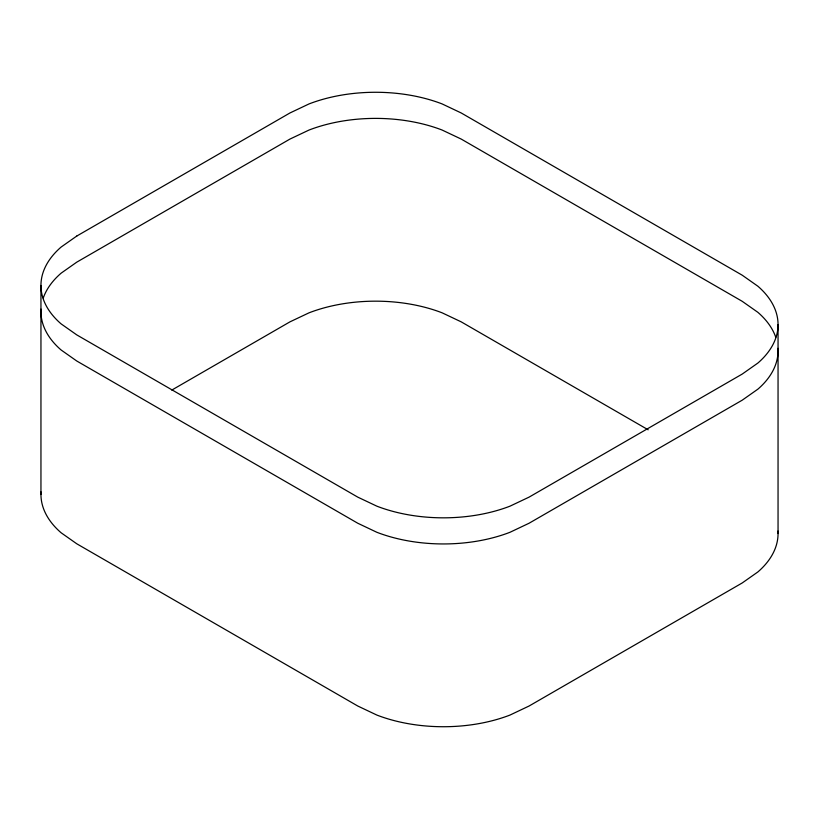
<?xml version="1.0" encoding="UTF-8"?>
<svg xmlns="http://www.w3.org/2000/svg" width="819" height="819" viewBox="0 0 819 819"><rect width="100%" height="100%" fill="white"/><g stroke="black" fill="none" stroke-linecap="round" stroke-linejoin="round"><path stroke-width="1.23" d="M171.775 390.09L289.946 321.857L309.019 312.827A119.809 69.175 0 0 1 442.137 312.827L461.21 321.857L648.177 429.801M778.05 324.641L778.05 533.527M40.95 285.473L40.95 494.359M777.978 348.29A119.809 69.175 0 0 1 757.862 389.179L742.209 400.184L529.054 523.249L509.981 532.289A119.809 69.175 0 0 1 376.863 532.289L357.79 523.249L76.791 361.025L61.138 350.01A119.809 69.175 0 0 1 41.022 309.121M775.747 337.254A119.809 69.175 0 0 0 757.862 312.315L742.209 301.31L461.21 139.076L442.137 130.047A119.809 69.175 0 0 0 309.019 130.047L289.946 139.076L76.791 262.141L61.138 273.157A119.809 69.175 0 0 0 43.253 298.085M777.978 531.07A119.809 69.175 0 0 1 757.862 571.959L742.209 582.964L529.054 706.029L509.981 715.069A119.809 69.175 0 0 1 376.863 715.069L357.79 706.029L76.791 543.806L61.138 532.79A119.809 69.175 0 0 1 41.022 491.902M76.791 236.036L61.138 247.041A119.809 69.175 0 0 0 61.138 323.904L76.791 334.91L357.79 497.143L376.863 506.173A119.809 69.175 0 0 0 509.981 506.173L529.054 497.143L742.209 374.078L757.862 363.063A119.809 69.175 0 0 0 757.862 286.21L742.209 275.194L461.21 112.971L442.137 103.931A119.809 69.175 0 0 0 309.019 103.931L289.946 112.971L76.791 236.036"/></g></svg>
